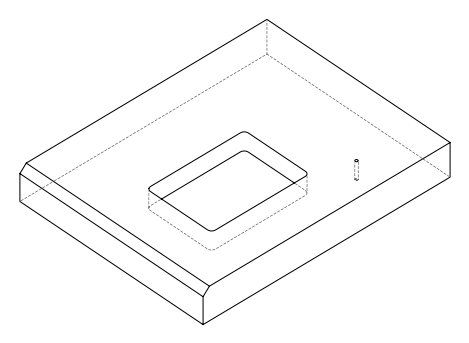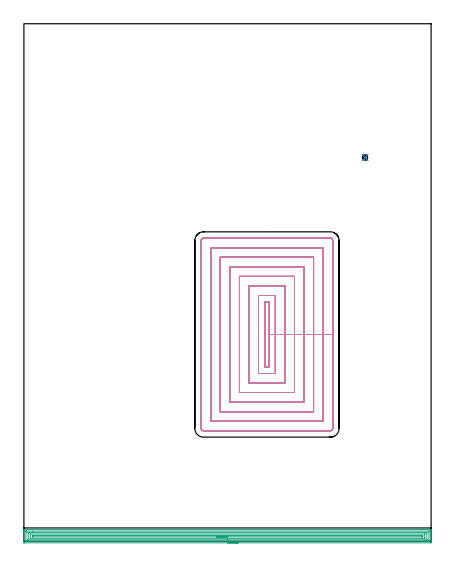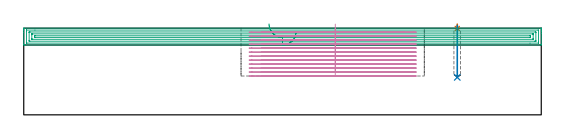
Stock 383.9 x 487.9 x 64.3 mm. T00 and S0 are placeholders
(PLAN: 4 operations, 3 tool changes, 87.8 min)
(1 SPOT_DRILL | STEP1POCKET | NXT0321_9005460120000 | 0.03 min | 0 mm3)
(2 DRILL_BLIND_HOLE_INTO_CENTER | STEP1POCKET | UGT0301_445 | 0.16 min | 685 mm3)
(3 AREA_MILL | FG_CHAMFER_SURFACE | UGT0205_001 | 15.58 min | 29991 mm3)
(4 MILL_RECTANGULAR_POCKET | POCKET_RECTANGULAR_STRAIGHT | NXT0201_011 | Follow Part, ap 3, ae 75% | 72.03 min | 931742 mm3)
(TOOL NXT0321_9005460120000 | NC Spot Drill, 142deg, 12mm, Carbide, Uncoated | D12 PA142 FL30 Z2)
(TOOL UGT0301_445 | Carbide Drill 5.0 mm | D5 PA118 FL52 Z2)
(TOOL UGT0205_001 | Chamfer Mill 20 x 3 x 45 deg. | D20 FL50 Z2)
(TOOL NXT0201_011 | ENDMILL 12mm [2P460-1200-NA 1630] | D12 FL38 Z6)
(OP 1 SPOT_DRILL)
G17 G21 G94 G90
T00 M6
G54
G17 G0 G90 X321.6 Y361.8 S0 M3
G43 Z74.3 H0
G94 G81 G98 Z64.085 F250. R67.3
G80
M5
M2
(OP 2 DRILL_BLIND_HOLE_INTO_CENTER)
G17 G21 G94 G90
T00 M6
G54
G17 G0 G90 X321.6 Y361.8 S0 M3
G43 Z74.3 H0
G94 G81 G98 Z27.8 F250. R66.3
G80
M5
M2
(OP 3 AREA_MILL)
G17 G21 G94 G90
T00 M6
G54
G17 G0 G90 X201.95 Y-1.5 S1061 M3
G43 Z74.3 H0
Z61.8
G94 G1 X201.912 Z60.928 F250.
X201.798 Z60.064
X201.609 Z59.212
X201.347 Z58.38
X201.013 Z57.574
X200.61 Z56.8
X200.142 Z56.064
X199.61 Z55.372
X199.021 Z54.729
X198.378 Z54.14
X197.686 Z53.608
X196.95 Z53.14
X196.176 Z52.737
X195.37 Z52.403
X194.538 Z52.141
X193.687 Z51.952
X192.822 Z51.838
X191.95 Z51.8
X0.628
X0.234 Y-1.497 Z51.802
X0.01 Y-1.492 Z51.806
X0. Y-1.265 Z52.032
Y7.847 Z61.142
Y9.259 Z62.555
Y9.617 Z62.912
Y10.331 Z63.631
Y10.597 Z63.897
X0.007 Y10.978 Z64.269
X0.009 Y10.997 Z64.288
X0.181 Y11. Z64.3
X383.719
X383.891 Y10.997 Z64.288
X383.893 Y10.978 Z64.269
X383.9 Y10.597 Z63.897
Y10.331 Z63.631
Y9.617 Z62.912
Y8.374 Z61.671
Y6.962 Z60.258
Y-1.001 Z52.296
X383.898 Y-1.267 Z52.031
X383.89 Y-1.492 Z51.806
X383.663 Y-1.499 Z51.799
X191.95 Y-1.5 Z51.8
Y-0.086 Z53.214
X2.384 Y-0.085 Z53.215
X2.01 Y-0.078 Z53.222
X2.005 Y0.041 Z53.341
X2.001 Y0.294 Z53.594
X2. Y8.732 Z62.032
X2.001 Y9.142 Z62.442
X2.01 Y9.553 Z62.853
X2.019 Y9.58 Z62.88
X2.039 Y9.582 Z62.882
X2.092 Y9.585 Z62.885
X8.311 Y9.586 Z62.886
X381.516 Y9.585 Z62.885
X381.89 Y9.578 Z62.878
X381.895 Y9.459 Z62.759
X381.899 Y9.206 Z62.506
X381.9 Y0.768 Z54.068
X381.899 Y0.358 Z53.658
X381.89 Y-0.053 Z53.247
X381.881 Y-0.08 Z53.22
X381.861 Y-0.082 Z53.218
X381.808 Y-0.085 Z53.215
X375.561 Y-0.086 Z53.214
X191.95
Y1.328 Z54.628
X4.531 Y1.329 Z54.629
X4.204 Y1.33 Z54.63
X4.095 Y1.332 Z54.632
X4.016 Y1.335 Z54.635
X4.01 Y1.452 Z54.752
X4.004 Y1.653 Z54.953
X4.001 Y1.854 Z55.154
Y7.847 Z61.147
Y8.047 Z61.347
X4.006 Y8.115 Z61.415
X4.01 Y8.163 Z61.463
X4.041 Y8.165 Z61.465
X4.204 Y8.168 Z61.468
X4.77 Y8.171 Z61.471
X379.369
X379.696 Y8.169 Z61.469
X379.805 Y8.168 Z61.468
X379.884 Y8.165 Z61.465
X379.89 Y8.048 Z61.348
X379.896 Y7.847 Z61.147
X379.899 Y7.646 Z60.946
X379.9 Y1.653 Z54.953
X379.899 Y1.453 Z54.753
X379.894 Y1.385 Z54.685
X379.89 Y1.337 Z54.637
X379.859 Y1.335 Z54.635
X379.696 Y1.332 Z54.632
X379.13 Y1.329 Z54.629
X191.95 Y1.328 Z54.628
Y2.743 Z56.043
X6.123
X6.068 Y2.744 Z56.044
X6.029 Y2.747 Z56.047
X6.012 Y2.749 Z56.049
X6.01 Y2.768 Z56.068
X6.005 Y2.983 Z56.283
X6. Y3.415 Z56.715
Y6.069 Z59.369
X6.006 Y6.516 Z59.816
X6.01 Y6.734 Z60.034
X6.015 Y6.751 Z60.051
X6.041 Y6.753 Z60.053
X6.101 Y6.755 Z60.055
X6.199 Y6.757 Z60.057
X377.777
X377.832 Y6.756 Z60.056
X377.871 Y6.753 Z60.053
X377.888 Y6.751 Z60.051
X377.89 Y6.732 Z60.032
X377.895 Y6.517 Z59.817
X377.9 Y6.085 Z59.385
Y3.431 Z56.731
X377.894 Y2.985 Z56.285
X377.89 Y2.766 Z56.066
X377.885 Y2.749 Z56.049
X377.859 Y2.747 Z56.047
X377.799 Y2.745 Z56.045
X377.701 Y2.743 Z56.043
X191.95
Y4.157 Z57.457
X8.522 Y4.158 Z57.458
X8.217 Y4.161 Z57.461
X8.022 Y4.164 Z57.464
X8.01 Y4.213 Z57.513
X8.007 Y4.308 Z57.608
X8. Y4.974 Z58.274
X8.001 Y5.192 Z58.492
X8.002 Y5.276 Z58.576
X8.006 Y5.317 Z58.617
X8.009 Y5.332 Z58.632
X8.066 Y5.336 Z58.636
X8.369 Y5.341 Z58.641
X8.522 Y5.343 Z58.643
X375.378 Y5.342 Z58.642
X375.683 Y5.339 Z58.639
X375.878 Y5.336 Z58.636
X375.89 Y5.287 Z58.587
X375.893 Y5.192 Z58.492
X375.9 Y4.526 Z57.826
X375.899 Y4.308 Z57.608
X375.898 Y4.224 Z57.524
X375.894 Y4.183 Z57.483
X375.891 Y4.168 Z57.468
X375.834 Y4.164 Z57.464
X375.531 Y4.159 Z57.459
X375.378 Y4.157 Z57.457
X191.95
X191.078 Z57.495
X190.214 Z57.609
X189.362 Z57.798
X188.53 Z58.06
X187.724 Z58.394
X186.95 Z58.797
X186.214 Z59.265
X185.522 Z59.796
X184.879 Z60.386
X184.29 Z61.029
X183.759 Z61.721
X183.29 Z62.457
X182.887 Z63.231
X182.553 Z64.037
X182.291 Z64.869
X182.102 Z65.72
X181.988 Z66.585
X181.95 Z67.457
G0 Z74.3
M5
M2
(OP 4 MILL_RECTANGULAR_POCKET)
G17 G21 G94 G90
T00 M6
G54
G17 G0 G90 X231.1 Y172.713 S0 M3
G43 Z74.3 H1
Z67.3
G94 G1 Y194.95 Z61.342 F250.
Y225.7 F500.
X227.2
Y164.2
X231.1
Y194.95
X237.1
Y231.7
X221.2
Y158.2
X237.1
Y194.95
X246.1
Y240.7
X212.2
Y149.2
X246.1
Y194.95
X255.1
Y249.7
X203.2
Y140.2
X255.1
Y194.95
X264.1
Y258.7
X194.2
Y131.2
X264.1
Y194.95
X273.1
Y267.7
X185.2
Y122.2
X273.1
Y194.95
X282.1
Y276.7
X176.2
Y113.2
X282.1
Y194.95
X291.1
Y283.7
G3 X289.1 Y285.7 R2.
G1 X169.2
G3 X167.2 Y283.7 R2.
G1 Y106.2
G3 X169.2 Y104.2 R2.
G1 X289.1
G3 X291.1 Y106.2 R2.
G1 Y194.95
Y195.95
G0 X231.1 Y172.713 Z64.342
G1 Y194.95 Z58.383 F250.
Y225.7 F500.
X227.2
Y164.2
X231.1
Y194.95
X237.1
Y231.7
X221.2
Y158.2
X237.1
Y194.95
X246.1
Y240.7
X212.2
Y149.2
X246.1
Y194.95
X255.1
Y249.7
X203.2
Y140.2
X255.1
Y194.95
X264.1
Y258.7
X194.2
Y131.2
X264.1
Y194.95
X273.1
Y267.7
X185.2
Y122.2
X273.1
Y194.95
X282.1
Y276.7
X176.2
Y113.2
X282.1
Y194.95
X291.1
Y283.7
G3 X289.1 Y285.7 R2.
G1 X169.2
G3 X167.2 Y283.7 R2.
G1 Y106.2
G3 X169.2 Y104.2 R2.
G1 X289.1
G3 X291.1 Y106.2 R2.
G1 Y194.95
Y195.95
G0 X231.1 Y172.713 Z61.383
G1 Y194.95 Z55.425 F250.
Y225.7 F500.
X227.2
Y164.2
X231.1
Y194.95
X237.1
Y231.7
X221.2
Y158.2
X237.1
Y194.95
X246.1
Y240.7
X212.2
Y149.2
X246.1
Y194.95
X255.1
Y249.7
X203.2
Y140.2
X255.1
Y194.95
X264.1
Y258.7
X194.2
Y131.2
X264.1
Y194.95
X273.1
Y267.7
X185.2
Y122.2
X273.1
Y194.95
X282.1
Y276.7
X176.2
Y113.2
X282.1
Y194.95
X291.1
Y283.7
G3 X289.1 Y285.7 R2.
G1 X169.2
G3 X167.2 Y283.7 R2.
G1 Y106.2
G3 X169.2 Y104.2 R2.
G1 X289.1
G3 X291.1 Y106.2 R2.
G1 Y194.95
Y195.95
G0 X231.1 Y172.713 Z58.425
G1 Y194.95 Z52.467 F250.
Y225.7 F500.
X227.2
Y164.2
X231.1
Y194.95
X237.1
Y231.7
X221.2
Y158.2
X237.1
Y194.95
X246.1
Y240.7
X212.2
Y149.2
X246.1
Y194.95
X255.1
Y249.7
X203.2
Y140.2
X255.1
Y194.95
X264.1
Y258.7
X194.2
Y131.2
X264.1
Y194.95
X273.1
Y267.7
X185.2
Y122.2
X273.1
Y194.95
X282.1
Y276.7
X176.2
Y113.2
X282.1
Y194.95
X291.1
Y283.7
G3 X289.1 Y285.7 R2.
G1 X169.2
G3 X167.2 Y283.7 R2.
G1 Y106.2
G3 X169.2 Y104.2 R2.
G1 X289.1
G3 X291.1 Y106.2 R2.
G1 Y194.95
Y195.95
G0 X231.1 Y172.713 Z55.467
G1 Y194.95 Z49.508 F250.
Y225.7 F500.
X227.2
Y164.2
X231.1
Y194.95
X237.1
Y231.7
X221.2
Y158.2
X237.1
Y194.95
X246.1
Y240.7
X212.2
Y149.2
X246.1
Y194.95
X255.1
Y249.7
X203.2
Y140.2
X255.1
Y194.95
X264.1
Y258.7
X194.2
Y131.2
X264.1
Y194.95
X273.1
Y267.7
X185.2
Y122.2
X273.1
Y194.95
X282.1
Y276.7
X176.2
Y113.2
X282.1
Y194.95
X291.1
Y283.7
G3 X289.1 Y285.7 R2.
G1 X169.2
G3 X167.2 Y283.7 R2.
G1 Y106.2
G3 X169.2 Y104.2 R2.
G1 X289.1
G3 X291.1 Y106.2 R2.
G1 Y194.95
Y195.95
G0 X231.1 Y172.713 Z52.508
G1 Y194.95 Z46.55 F250.
Y225.7 F500.
X227.2
Y164.2
X231.1
Y194.95
X237.1
Y231.7
X221.2
Y158.2
X237.1
Y194.95
X246.1
Y240.7
X212.2
Y149.2
X246.1
Y194.95
X255.1
Y249.7
X203.2
Y140.2
X255.1
Y194.95
X264.1
Y258.7
X194.2
Y131.2
X264.1
Y194.95
X273.1
Y267.7
X185.2
Y122.2
X273.1
Y194.95
X282.1
Y276.7
X176.2
Y113.2
X282.1
Y194.95
X291.1
Y283.7
G3 X289.1 Y285.7 R2.
G1 X169.2
G3 X167.2 Y283.7 R2.
G1 Y106.2
G3 X169.2 Y104.2 R2.
G1 X289.1
G3 X291.1 Y106.2 R2.
G1 Y194.95
Y195.95
G0 X231.1 Y172.713 Z49.55
G1 Y194.95 Z43.592 F250.
Y225.7 F500.
X227.2
Y164.2
X231.1
Y194.95
X237.1
Y231.7
X221.2
Y158.2
X237.1
Y194.95
X246.1
Y240.7
X212.2
Y149.2
X246.1
Y194.95
X255.1
Y249.7
X203.2
Y140.2
X255.1
Y194.95
X264.1
Y258.7
X194.2
Y131.2
X264.1
Y194.95
X273.1
Y267.7
X185.2
Y122.2
X273.1
Y194.95
X282.1
Y276.7
X176.2
Y113.2
X282.1
Y194.95
X291.1
Y283.7
G3 X289.1 Y285.7 R2.
G1 X169.2
G3 X167.2 Y283.7 R2.
G1 Y106.2
G3 X169.2 Y104.2 R2.
G1 X289.1
G3 X291.1 Y106.2 R2.
G1 Y194.95
Y195.95
G0 X231.1 Y172.713 Z46.592
G1 Y194.95 Z40.633 F250.
Y225.7 F500.
X227.2
Y164.2
X231.1
Y194.95
X237.1
Y231.7
X221.2
Y158.2
X237.1
Y194.95
X246.1
Y240.7
X212.2
Y149.2
X246.1
Y194.95
X255.1
Y249.7
X203.2
Y140.2
X255.1
Y194.95
X264.1
Y258.7
X194.2
Y131.2
X264.1
Y194.95
X273.1
Y267.7
X185.2
Y122.2
X273.1
Y194.95
X282.1
Y276.7
X176.2
Y113.2
X282.1
Y194.95
X291.1
Y283.7
G3 X289.1 Y285.7 R2.
G1 X169.2
G3 X167.2 Y283.7 R2.
G1 Y106.2
G3 X169.2 Y104.2 R2.
G1 X289.1
G3 X291.1 Y106.2 R2.
G1 Y194.95
Y195.95
G0 X231.1 Y172.713 Z43.633
G1 Y194.95 Z37.675 F250.
Y225.7 F500.
X227.2
Y164.2
X231.1
Y194.95
X237.1
Y231.7
X221.2
Y158.2
X237.1
Y194.95
X246.1
Y240.7
X212.2
Y149.2
X246.1
Y194.95
X255.1
Y249.7
X203.2
Y140.2
X255.1
Y194.95
X264.1
Y258.7
X194.2
Y131.2
X264.1
Y194.95
X273.1
Y267.7
X185.2
Y122.2
X273.1
Y194.95
X282.1
Y276.7
X176.2
Y113.2
X282.1
Y194.95
X291.1
Y283.7
G3 X289.1 Y285.7 R2.
G1 X169.2
G3 X167.2 Y283.7 R2.
G1 Y106.2
G3 X169.2 Y104.2 R2.
G1 X289.1
G3 X291.1 Y106.2 R2.
G1 Y194.95
Y195.95
G0 X231.1 Y172.713 Z40.675
G1 Y194.95 Z34.717 F250.
Y225.7 F500.
X227.2
Y164.2
X231.1
Y194.95
X237.1
Y231.7
X221.2
Y158.2
X237.1
Y194.95
X246.1
Y240.7
X212.2
Y149.2
X246.1
Y194.95
X255.1
Y249.7
X203.2
Y140.2
X255.1
Y194.95
X264.1
Y258.7
X194.2
Y131.2
X264.1
Y194.95
X273.1
Y267.7
X185.2
Y122.2
X273.1
Y194.95
X282.1
Y276.7
X176.2
Y113.2
X282.1
Y194.95
X291.1
Y283.7
G3 X289.1 Y285.7 R2.
G1 X169.2
G3 X167.2 Y283.7 R2.
G1 Y106.2
G3 X169.2 Y104.2 R2.
G1 X289.1
G3 X291.1 Y106.2 R2.
G1 Y194.95
Y195.95
G0 X231.1 Y172.713 Z37.717
G1 Y194.95 Z31.758 F250.
Y225.7 F500.
X227.2
Y164.2
X231.1
Y194.95
X237.1
Y231.7
X221.2
Y158.2
X237.1
Y194.95
X246.1
Y240.7
X212.2
Y149.2
X246.1
Y194.95
X255.1
Y249.7
X203.2
Y140.2
X255.1
Y194.95
X264.1
Y258.7
X194.2
Y131.2
X264.1
Y194.95
X273.1
Y267.7
X185.2
Y122.2
X273.1
Y194.95
X282.1
Y276.7
X176.2
Y113.2
X282.1
Y194.95
X291.1
Y283.7
G3 X289.1 Y285.7 R2.
G1 X169.2
G3 X167.2 Y283.7 R2.
G1 Y106.2
G3 X169.2 Y104.2 R2.
G1 X289.1
G3 X291.1 Y106.2 R2.
G1 Y194.95
Y195.95
G0 X231.1 Y172.713 Z34.758
G1 Y194.95 Z28.8 F250.
Y225.7 F500.
X227.2
Y164.2
X231.1
Y194.95
X237.1
Y231.7
X221.2
Y158.2
X237.1
Y194.95
X246.1
Y240.7
X212.2
Y149.2
X246.1
Y194.95
X255.1
Y249.7
X203.2
Y140.2
X255.1
Y194.95
X264.1
Y258.7
X194.2
Y131.2
X264.1
Y194.95
X273.1
Y267.7
X185.2
Y122.2
X273.1
Y194.95
X282.1
Y276.7
X176.2
Y113.2
X282.1
Y194.95
X291.1
Y283.7
G3 X289.1 Y285.7 R2.
G1 X169.2
G3 X167.2 Y283.7 R2.
G1 Y106.2
G3 X169.2 Y104.2 R2.
G1 X289.1
G3 X291.1 Y106.2 R2.
G1 Y194.95
Y195.95
G0 Z74.3
M5
M2
